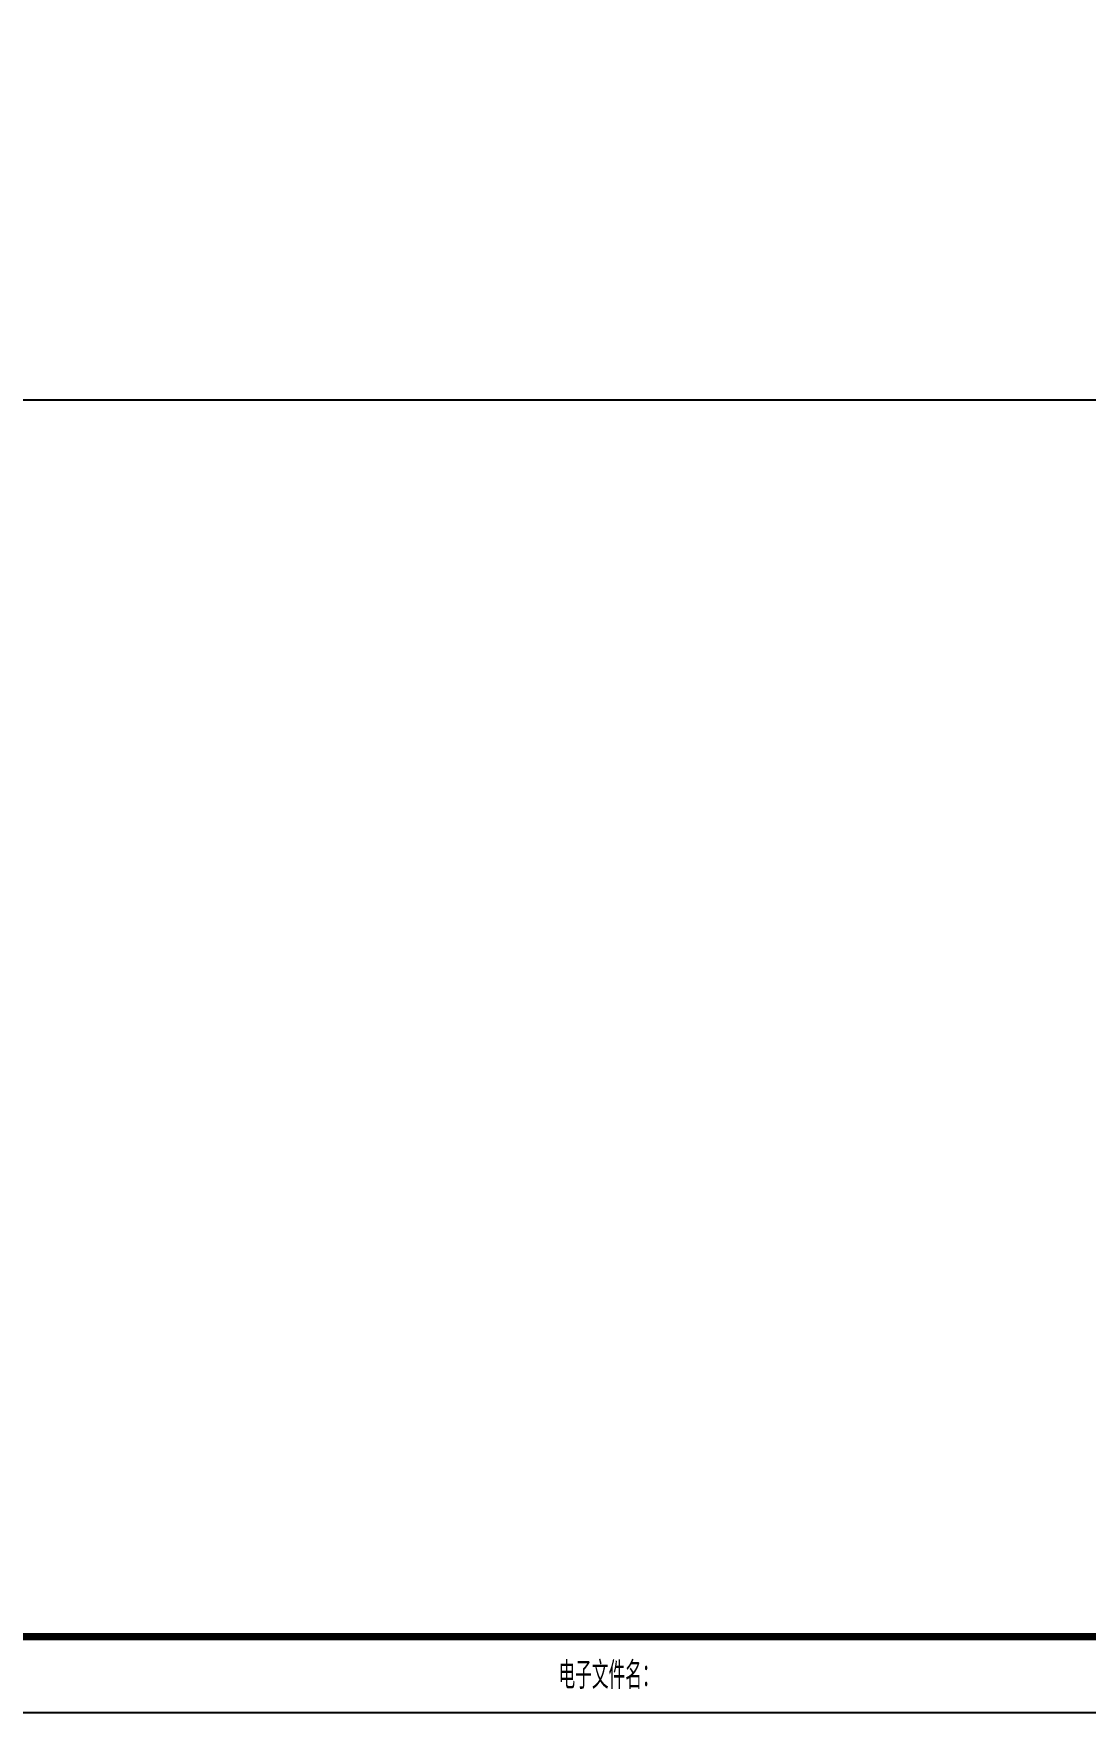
# Model space of a CAD drawing. Extents: x -1041549 to 749950, y -354245 to 17554.
# Drawn here: x 310148 to 317087, y -225679 to -214602 of the extents above; entities that cross this region are included whole.
import ezdxf

# ---------------------------------------------------------------- set-up
doc = ezdxf.new("R2010")
doc.units = 0
doc.header["$LTSCALE"] = 1000
doc.header["$MEASUREMENT"] = 0
doc.layers.add('14', color=1, linetype='Continuous')
doc.layers.add('PUB_TITLE', color=4, linetype='Continuous')
doc.styles.add('hztxt', font='romand_pkpm', dxfattribs={"bigfont": 'gbcbig'})

# ---------------------------------------------------------------- blocks, each defined once
blk = doc.blocks.new('$titleblk$00000212')
at = {"layer": '14', "style": 'hztxt', "width": 0.85}
for s, p in [('电子文件名：', (-198.31, 0.78)), ('图纸版权属设计单位所有，未经许可，外人及外单位不得翻印复制作为其他工程之用。', (-124.17, 1.07))]:
    blk.add_text(s, height=3.6, rotation=359.9997, dxfattribs=at).set_placement(p)
blk = doc.blocks.new('A$Ce58e362c')
at = {"layer": 'PUB_TITLE', "xscale": 150, "yscale": 150, "zscale": 150}
blk.add_blockref('$titleblk$00000212', (29680, -76), dxfattribs=at)

msp = doc.modelspace()

# ---------------------------------------------------------------- linework, layer by layer
at = {"color": 8}
msp.add_line((296269.8, -217019.3), (318876.7, -217019.3), dxfattribs=at)
at = {"layer": 'PUB_TITLE'}
msp.add_lwpolyline([(281976.6, -225679.3), (324026.6, -225679.3), (324026.6, -195979.3), (281976.6, -195979.3)], close=True, dxfattribs=at)
at = {"layer": 'PUB_TITLE', "const_width": 50}
msp.add_lwpolyline([(283226.6, -225179.3), (323526.6, -225179.3), (323526.6, -196479.3), (283226.6, -196479.3)], close=True, dxfattribs=at)

# ---------------------------------------------------------------- block references
at = {"xscale": 0.3333333333333333, "yscale": 0.3333333333333333, "zscale": 0.3333333333333333}
msp.add_blockref('A$Ce58e362c', (313633.3, -225537.8), dxfattribs=at)

doc.saveas('drawing.dxf')
